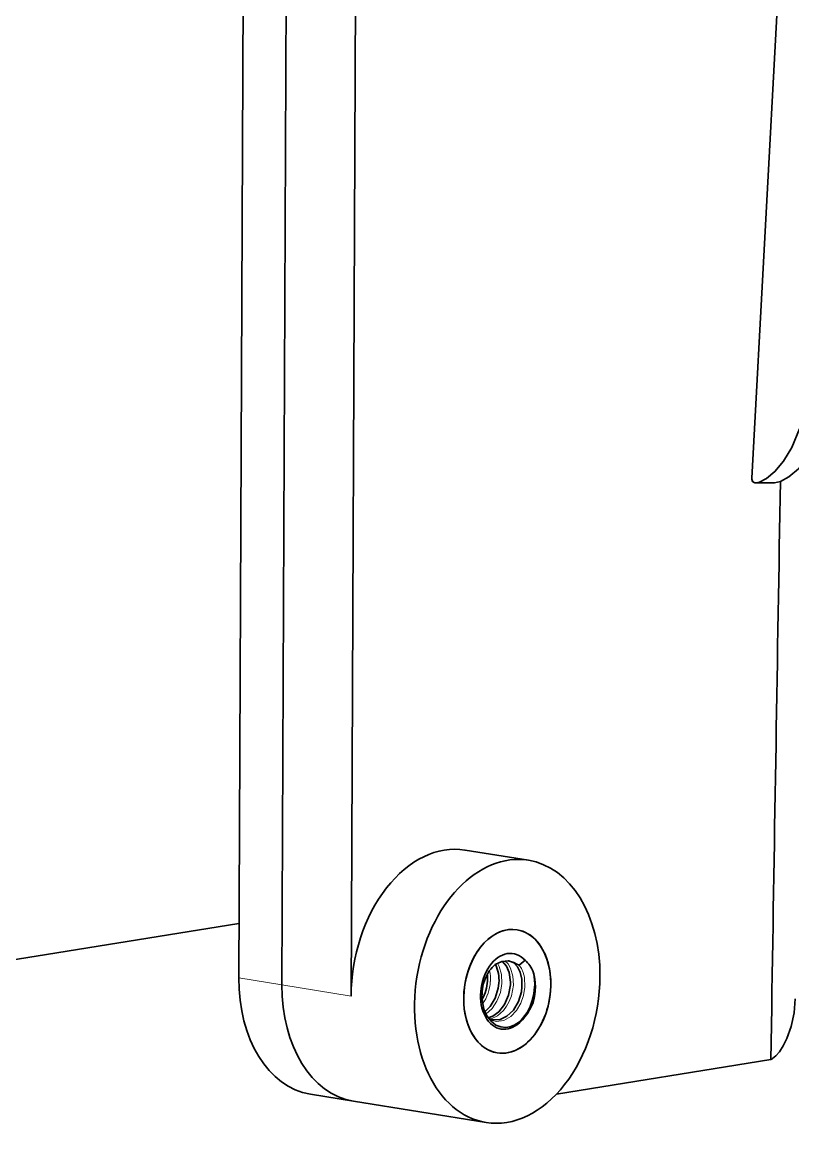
# Model space of a CAD drawing. Extents: x 386 to 1090, y 188 to 736.
# Drawn here: x 915.77 to 934.93, y 577.46 to 604.91 of the extents above; entities that cross this region are included whole.
import ezdxf

# ---------------------------------------------------------------- set-up
doc = ezdxf.new("R2010")
doc.units = 0

msp = doc.modelspace()

# ---------------------------------------------------------------- linework, layer by layer
at = {"color": 7, "lineweight": 35}
for p, q in [((921.158, 581.162), (921.282, 609.783)), ((922.355, 609.61), (922.232, 580.989)), ((922.232, 580.989), (922.355, 609.61)), ((924.073, 609.333), (923.95, 580.712))]:
    msp.add_line(p, q, dxfattribs=at)
at = {"color": 7, "lineweight": 35, "ltscale": 0.310384}
msp.add_line((934.579, 605.978), (933.908, 593.581), dxfattribs=at)
at = {"color": 7, "lineweight": 35, "ltscale": 0.000338776}
msp.add_line((933.908, 593.574), (933.908, 593.561), dxfattribs=at)
at = {"color": 7, "lineweight": 35, "ltscale": 0.000367892}
msp.add_line((933.909, 593.546), (933.908, 593.561), dxfattribs=at)
at = {"color": 7, "lineweight": 35, "ltscale": 0.011549}
msp.add_line((934.466, 593.462), (934.004, 593.464), dxfattribs=at)
at = {"color": 7, "lineweight": 35, "ltscale": 0.039875}
msp.add_line((926.78, 584.34), (928.354, 584.086), dxfattribs=at)
at = {"color": 7, "lineweight": 35, "ltscale": 0.203351}
msp.add_line((913.133, 581.223), (921.164, 582.515), dxfattribs=at)
at = {"color": 7, "lineweight": 35, "ltscale": 0.00027125}
msp.add_line((927.867, 581.586), (927.856, 581.588), dxfattribs=at)
at = {"color": 7, "lineweight": 35, "ltscale": 0.004802}
msp.add_line((928.272, 581.601), (928.125, 581.477), dxfattribs=at)
at = {"color": 7, "lineweight": 13, "ltscale": 0.027189}
msp.add_line((922.232, 580.989), (921.158, 581.162), dxfattribs=at)
at = {"color": 7, "lineweight": 13, "ltscale": 0.043499}
msp.add_line((922.232, 580.989), (923.95, 580.712), dxfattribs=at)
at = {"color": 7, "lineweight": 35, "ltscale": 0.032141}
msp.add_line((934.4, 580.419), (934.379, 579.134), dxfattribs=at)
at = {"color": 7, "lineweight": 35, "ltscale": 0.134874}
msp.add_line((929.052, 578.277), (934.379, 579.134), dxfattribs=at)
at = {"color": 7, "lineweight": 35, "ltscale": 0.027189}
msp.add_line((924.011, 578.101), (922.937, 578.275), dxfattribs=at)
at = {"color": 7, "lineweight": 35, "ltscale": 0.083376}
msp.add_line((924.011, 578.101), (927.303, 577.57), dxfattribs=at)
at = {"color": 7, "lineweight": 35}
for points in [[(935.282, 595.88), (935.223, 595.324), (935.094, 594.802), (934.902, 594.339), (934.697, 594.001), (934.479, 593.743), (934.271, 593.57), (934.096, 593.481), (934.004, 593.464)], [(934.466, 593.462), (934.62, 593.498), (934.828, 593.613), (935.069, 593.815), (935.332, 594.129), (935.456, 594.321), (935.569, 594.534), (935.669, 594.766), (935.752, 595.014), (935.848, 595.436), (935.892, 595.878)], [(927.856, 581.588), (927.692, 581.574), (927.533, 581.492), (927.499, 581.464)], [(927.706, 581.578), (927.814, 581.455), (927.881, 581.293), (927.911, 581.053), (927.909, 580.989)], [(928.125, 581.477), (928.065, 581.504), (927.989, 581.548), (927.856, 581.588)], [(927.867, 581.586), (927.992, 581.533), (928.082, 581.438), (928.15, 581.302), (928.19, 581.129), (928.195, 580.943)], [(927.276, 580.319), (927.404, 580.448), (927.532, 580.662), (927.607, 580.908), (927.623, 581.035)], [(927.355, 580.172), (927.467, 580.212), (927.617, 580.32), (927.762, 580.505), (927.863, 580.736), (927.909, 580.989)], [(927.484, 580.119), (927.653, 580.128), (927.823, 580.208), (927.982, 580.362), (928.106, 580.573), (928.18, 580.817), (928.195, 580.943)], [(928.509, 580.943), (928.491, 580.776), (928.451, 580.605), (928.396, 580.452), (928.322, 580.306), (928.154, 580.083)], [(928.134, 580.067), (928.005, 579.986), (927.894, 579.946), (927.792, 579.932), (927.674, 579.943), (927.547, 579.992), (927.428, 580.084), (927.326, 580.218), (927.251, 580.386), (927.211, 580.566), (927.201, 580.744)], [(934.987, 580.645), (934.959, 580.297), (934.886, 579.959), (934.777, 579.653), (934.688, 579.474), (934.594, 579.327), (934.505, 579.223), (934.423, 579.16)]]:
    msp.add_lwpolyline(points, dxfattribs=at)
at = {"color": 7, "lineweight": 13}
for points in [[(927.696, 581.026), (927.686, 581.247), (927.628, 581.447), (927.584, 581.526)], [(927.982, 580.98), (927.972, 581.204), (927.911, 581.406), (927.849, 581.509), (927.77, 581.589)], [(928.268, 580.933), (928.255, 581.179), (928.225, 581.293), (928.18, 581.396), (928.125, 581.477)], [(927.3, 580.265), (927.454, 580.403), (927.574, 580.583), (927.658, 580.798), (927.696, 581.026)], [(927.392, 580.124), (927.565, 580.08), (927.744, 580.108), (927.917, 580.204), (928.062, 580.356), (928.166, 580.532), (928.236, 580.728), (928.268, 580.933)], [(927.409, 580.139), (927.583, 580.216), (927.734, 580.35), (927.813, 580.456), (927.879, 580.575), (927.933, 580.715), (927.982, 580.98)]]:
    msp.add_lwpolyline(points, dxfattribs=at)
at = {"color": 7, "lineweight": 35}
for centre, radius, start, end in [((934.001, 593.549), 0.0921, 181.5513, 218.9897), ((933.997, 593.562), 0.098, 226.4845, 274.4014), ((17192.947, 317.173), 16260.678, 179.0263069, 179.072397), ((928.012, 580.893), 0.768, 131.93, 149.2198), ((926.796, 581.114), 0.829, 354.5319, 27.1373), ((927.785, 581.046), 0.738, 20.8833, 48.7561), ((928.309, 580.729), 1.107, 149.7871, 179.2266), ((926.328, 581.149), 1.011, 356.1809, 5.8975), ((927.266, 581.015), 1.245, 356.696, 13.6834), ((926.23, 581.153), 1.108, 331.5781, 356.3003), ((927.39, 580.94), 1.148, 319.6817, 340.3956), ((927.55, 580.521), 0.407, 242.9786, 260.6599), ((927.586, 580.754), 0.879, 308.5757, 320.63)]:
    msp.add_arc(centre, radius, start, end, dxfattribs=at)
at = {"color": 7, "lineweight": 13}
for centre, radius, start, end in [((926.431, 581.14), 0.981, 356.0059, 11.9411), ((926.304, 581.139), 1.107, 325.725, 356.521)]:
    msp.add_arc(centre, radius, start, end, dxfattribs=at)
at = {"color": 7, "lineweight": 35}
for centre, major_axis, ratio, start_param, end_param in [((940.008, 593.547), (-6.1, 0.026), 0.160997, 6.275187, 6.281841), ((940.008, 593.547), (-6.1, 0.026), 0.160997, 6.281841, 6.366964), ((926.254, 581.082), (-0.525, -3.258), 0.688745, 3.141483, 4.936319), ((927.829, 580.828), (-0.525, -3.258), 0.688745, 3.141483, 6.283075), ((927.829, 580.828), (-0.525, -3.258), 0.688745, 1.794726, 3.141483), ((927.829, 580.828), (-0.247, -1.53), 0.688745, 3.141483, 6.283075), ((927.829, 580.828), (-0.247, -1.53), 0.688745, 3.141483, 4.936319), ((927.829, 580.828), (-0.247, -1.53), 0.688745, 6.283075, 9.424668), ((927.829, 580.828), (-0.247, -1.53), 0.688745, 0.22393, 3.141483), ((927.829, 580.828), (-0.151, -0.938), 0.688745, 2.640858, 7.007115), ((923.463, 581.532), (0.525, 3.258), 0.688745, 1.794726, 3.141483), ((927.829, 580.828), (-0.525, -3.258), 0.688745, 6.283075, 8.077912), ((927.829, 580.828), (-0.159, -0.987), 0.688745, 1.402024, 2.187429), ((924.536, 581.359), (0.525, 3.258), 0.688745, 1.794726, 3.141483), ((924.536, 581.359), (0.525, 3.258), 0.688745, 1.794726, 3.141483), ((927.829, 580.828), (-0.247, -1.53), 0.688745, 4.936319, 6.283075), ((927.829, 580.828), (-0.151, -0.938), 0.688745, 0.72393, 0.948595), ((927.829, 580.828), (-0.247, -1.53), 0.688745, 6.283075, 6.507115), ((939.945, 578.876), (-5.753, 0.025), 0.160997, 5.999315, 6.028194)]:
    msp.add_ellipse(centre, major_axis=major_axis, ratio=ratio, start_param=start_param, end_param=end_param, dxfattribs=at)

doc.saveas('drawing.dxf')
